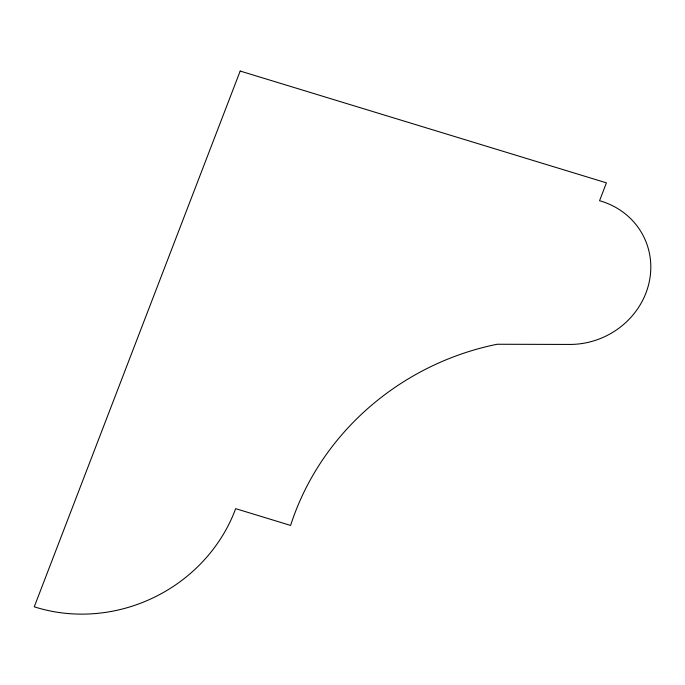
<?xml version="1.0" encoding="UTF-8"?>
<svg xmlns="http://www.w3.org/2000/svg" width="685" height="685" viewBox="0 0 685 685"><rect width="100%" height="100%" fill="white"/><g stroke="black" fill="none" stroke-linecap="round" stroke-linejoin="round"><path stroke-width="1.03" d="M240.187 71.052L34.25 606.807A156.445 145.759 -25.7 0 0 235.666 508.655L290.603 525.429A261.293 243.44 -25.7 0 1 497.182 344.255L569.774 344.435A77.585 72.285 -25.7 0 0 649.32 281.526A77.585 72.285 -25.7 0 0 599.563 200.714L606.422 182.852L240.187 71.052"/></g></svg>
